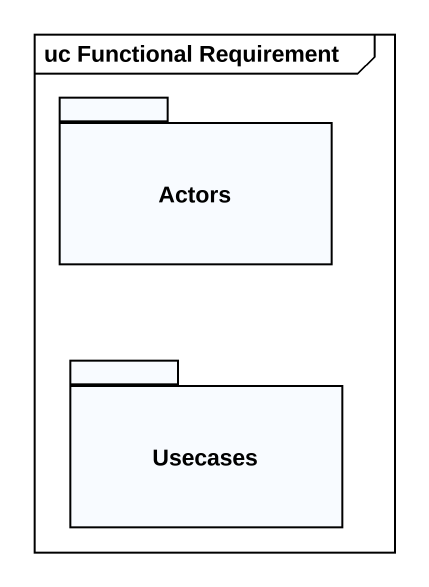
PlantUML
@startuml
mainframe uc Functional Requirement
package Actors {
}
package Usecases {
}
@enduml
